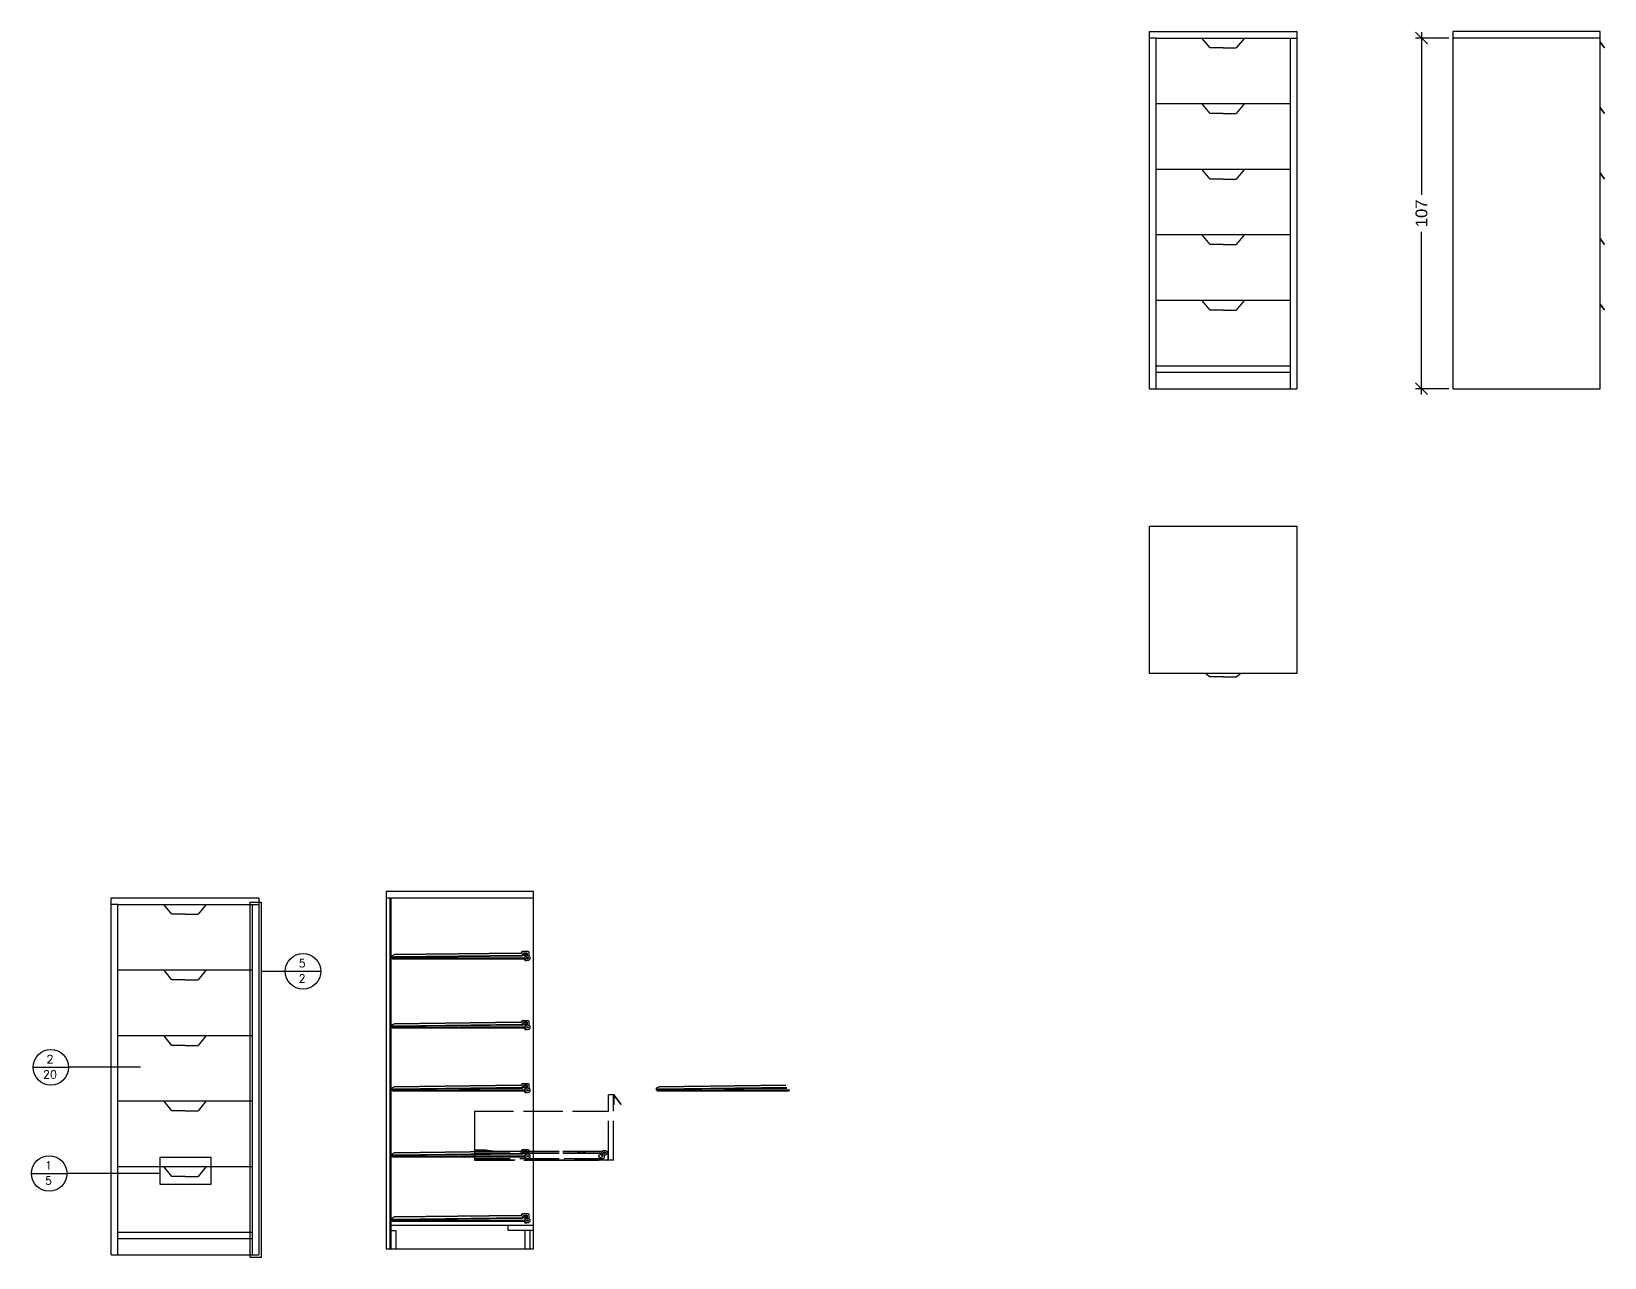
# Model space of a CAD drawing. Header units: millimetres. Extents: x -728 to 1441, y -1370 to 450.
# Drawn here: x -291.4 to 188.9, y -165.2 to 209 of the extents above; entities that cross this region are included whole.
import ezdxf
from ezdxf.enums import TextEntityAlignment as Align

# ---------------------------------------------------------------- set-up
doc = ezdxf.new("R2010")
doc.units = ezdxf.units.MM
doc.linetypes.add('ACAD_ISO02W100', pattern=[15, 12, -3])
for name, color, linetype in [('Dettagli', 252, 'Continuous'), ('Linee da tratteggiare', 9, 'ACAD_ISO02W100'), ('maniaglia', 2, 'Continuous'), ('QUOTE', 241, 'Continuous'), ('Simboli', 10, 'Continuous')]:
    doc.layers.add(name, color=color, linetype=linetype)
doc.styles.add('ARIAL', font='arial.ttf')
doc.styles.add('E-ROMANS', font='romans.shx', dxfattribs={"width": 0.8})
doc.dimstyles.new('TICK_36', dxfattribs={"dimtxt": 3.6, "dimasz": 3.6, "dimexe": 1.8, "dimexo": 1.2, "dimgap": 1.8, "dimtad": 0, "dimdec": 0, "dimzin": 0, "dimdsep": 46, "dimtxsty": 'ARIAL', "dimblk": 'OBLIQUE', "dimcen": 1.8, "dimdle": 1.8, "dimclrd": 256, "dimclrt": 256, "dimadec": 0, "dimazin": 0, "dimtfac": 1, "dimtdec": 0, "dimtmove": 1, "dimatfit": 3, "dimldrblk": 'OPEN90', "dimfxl": 1, "dimtfill": 1, "dimtolj": 1, "dimtzin": 0, "dimarcsym": 0})

# ---------------------------------------------------------------- blocks, each defined once
blk = doc.blocks.new('_Oblique')
at = {"color": 0, "linetype": 'ByBlock', "lineweight": -2}
blk.add_line((-0.5, -0.5), (0.5, 0.5), dxfattribs=at)
blk = doc.blocks.new('*D12')
at = {"layer": 'Defpoints', "color": 0, "transparency": 16777216}
for p in [(142.59, 206.95), (133.06, 99.95), (142.59, 99.95)]:
    blk.add_point(p, dxfattribs=at)
at = {"layer": 'QUOTE', "color": 0, "lineweight": -2, "transparency": 16777216}
for p, q in [((141.39, 206.95), (131.26, 206.95)), ((141.39, 99.95), (131.26, 99.95))]:
    blk.add_line(p, q, dxfattribs=at)
at = {"layer": 'QUOTE', "lineweight": -2, "transparency": 16777216}
for p, q in [((133.06, 208.75), (133.06, 159.06)), ((133.06, 98.15), (133.06, 147.85))]:
    blk.add_line(p, q, dxfattribs=at)
at = {"layer": 'QUOTE', "lineweight": -2, "transparency": 16777216, "xscale": 3.6, "yscale": 3.6, "zscale": 3.6}
for p, rotation in [((133.06, 206.95), 90), ((133.06, 99.95), 270)]:
    blk.add_blockref('_Oblique', p, dxfattribs=dict(at, rotation=rotation))
at = {"layer": 'QUOTE', "transparency": 16777216, "insert": (133.06, 153.45), "char_height": 3.6, "attachment_point": 5, "rotation": 90, "style": 'ARIAL', "bg_fill": 3, "box_fill_scale": 1.1, "bg_fill_color": 256, "bg_fill_true_color": 13158600, "bg_fill_transparency": 0}
blk.add_mtext('\\A1;107', dxfattribs=at)
blk = doc.blocks.new('_Open90')
at = {"color": 0, "linetype": 'ByBlock', "lineweight": -2}
for p, q in [((0, 0), (-1, 0)), ((-0.5, 0.5), (0, 0)), ((0, 0), (-0.5, -0.5))]:
    blk.add_line(p, q, dxfattribs=at)

msp = doc.modelspace()

# ---------------------------------------------------------------- linework, layer by layer
for p, q in [((52.01, 206.95), (50.01, 206.95)), ((68.51, 203.95), (66.01, 206.95)), ((79.01, 206.95), (76.51, 203.95)), ((93.01, 206.95), (95.01, 206.95)), ((186.79, 206.95), (186.79, 206.95)), ((187.59, 145.91), (187.59, 208.95)), ((72.51, 203.95), (68.51, 203.95)), ((72.51, 203.95), (76.51, 203.95)), ((52.01, 186.95), (93.01, 186.95)), ((68.51, 183.93), (66.01, 186.93)), ((72.51, 183.93), (68.51, 183.93)), ((72.51, 183.93), (76.51, 183.93)), ((79.01, 186.93), (76.51, 183.93)), ((52.01, 166.95), (93.01, 166.95)), ((68.51, 163.91), (66.01, 166.91)), ((72.51, 163.91), (68.51, 163.91)), ((72.51, 163.91), (76.51, 163.91)), ((79.01, 166.91), (76.51, 163.91)), ((52.01, 146.95), (93.01, 146.95)), ((68.51, 143.95), (66.01, 146.95)), ((79.01, 146.95), (76.51, 143.95)), ((187.59, 99.95), (187.59, 145.89)), ((72.51, 143.95), (68.51, 143.95)), ((72.51, 143.95), (76.51, 143.95)), ((52.01, 126.95), (93.01, 126.95)), ((68.51, 123.94), (66.01, 126.94)), ((79.01, 126.94), (76.51, 123.94)), ((72.51, 123.94), (68.51, 123.94)), ((72.51, 123.94), (76.51, 123.94)), ((52.01, 106.95), (93.01, 106.95)), ((52.01, 104.95), (93.01, 104.95)), ((50.01, 99.95), (95.01, 99.95)), ((67.26, 12.99), (68.51, 11.99)), ((72.51, 11.99), (68.51, 11.99)), ((72.51, 11.99), (76.51, 11.99)), ((76.51, 11.99), (77.76, 12.99)), ((-264.98, -57.41), (-266.97, -57.41)), ((-248.48, -60.41), (-250.98, -57.41)), ((-237.98, -57.41), (-240.48, -60.41)), ((-223.98, -57.41), (-221.98, -57.41)), ((-138.07, -53.54), (-183.07, -53.54)), ((-183.07, -53.54), (-183.07, -162.54)), ((-181.91, -55.54), (-183.07, -55.54)), ((-181.91, -55.41), (-181.91, -162.46)), ((-181.91, -55.41), (-181.61, -55.41)), ((-181.61, -55.41), (-181.61, -162.46)), ((-138.07, -55.54), (-181.61, -55.54)), ((-138.07, -162.54), (-138.07, -53.54)), ((-244.48, -60.41), (-248.48, -60.41)), ((-244.48, -60.41), (-240.48, -60.41)), ((-264.98, -77.41), (-223.98, -77.41)), ((-248.48, -80.43), (-250.98, -77.43)), ((-244.48, -80.43), (-248.48, -80.43)), ((-244.48, -80.43), (-240.48, -80.43)), ((-237.98, -77.43), (-240.48, -80.43)), ((-264.98, -97.41), (-223.98, -97.41)), ((-248.48, -100.46), (-250.98, -97.46)), ((-244.48, -100.46), (-248.48, -100.46)), ((-244.48, -100.46), (-240.48, -100.46)), ((-237.98, -97.46), (-240.48, -100.46)), ((-264.98, -117.41), (-223.98, -117.41)), ((-248.48, -120.41), (-250.98, -117.41)), ((-237.98, -117.41), (-240.48, -120.41)), ((-244.48, -120.41), (-248.48, -120.41)), ((-244.48, -120.41), (-240.48, -120.41)), ((-264.98, -137.41), (-223.98, -137.41)), ((-248.48, -140.42), (-250.98, -137.42)), ((-237.98, -137.42), (-240.48, -140.42)), ((-244.48, -140.42), (-248.48, -140.42)), ((-244.48, -140.42), (-240.48, -140.42)), ((-264.98, -157.41), (-223.98, -157.41)), ((-138.11, -155.41), (-181.61, -155.41)), ((-181.61, -156.91), (-181.61, -162.46)), ((-181.61, -156.91), (-180.11, -156.91)), ((-180.11, -156.91), (-180.11, -162.41)), ((-145.81, -156.91), (-145.81, -155.41)), ((-138.11, -156.91), (-145.81, -156.91)), ((-140.61, -162.39), (-140.61, -156.91)), ((-139.11, -162.41), (-139.11, -156.91)), ((-264.98, -159.41), (-223.98, -159.41)), ((-183.07, -162.54), (-138.07, -162.54)), ((-266.98, -164.41), (-221.98, -164.41))]:
    msp.add_line(p, q)
for points in [[(50.01, 99.95), (50.01, 208.95), (95.01, 208.95), (95.01, 99.95)], [(52.01, 99.95), (52.01, 206.95), (93.01, 206.95), (93.01, 99.95)], [(66.01, 206.95), (79.01, 206.95)], [(66.01, 186.93), (79.01, 186.93)], [(66.01, 166.91), (79.01, 166.91)], [(66.01, 146.95), (79.01, 146.95)], [(66.01, 126.94), (79.01, 126.94)], [(50.01, 57.99), (95.01, 57.99), (95.01, 12.99), (50.01, 12.99), (50.01, 57.99)], [(-266.98, -164.41), (-266.98, -55.41), (-221.98, -55.41), (-221.98, -164.41)], [(-264.98, -164.41), (-264.98, -57.41), (-223.98, -57.41), (-223.98, -164.41)], [(-250.98, -57.41), (-237.98, -57.41)], [(-250.98, -77.43), (-237.98, -77.43)], [(-250.98, -97.46), (-237.98, -97.46)], [(-250.98, -117.41), (-237.98, -117.41)], [(-250.98, -137.42), (-237.98, -137.42)]]:
    msp.add_lwpolyline(points)
at = {"layer": 'Dettagli'}
for p, q in [((-141.92, -72.27), (-141.66, -71.97)), ((-141.88, -72.37), (-141.52, -71.95)), ((-139.69, -71.82), (-141.51, -71.85)), ((-181.35, -73.08), (-180.54, -72.73)), ((-181.35, -73.82), (-181.35, -73.08)), ((-180.99, -73.49), (-181.35, -73.49)), ((-181.03, -73.6), (-181.35, -73.6)), ((-181.35, -73.82), (-180.9, -73.82)), ((-181.01, -74.13), (-181.35, -73.82)), ((-181.34, -73.75), (-180.99, -73.75)), ((-140.8, -74.03), (-181.12, -74.03)), ((-140.87, -74.13), (-181.01, -74.13)), ((-141.88, -72.37), (-180.77, -72.84)), ((-180.74, -73.82), (-140.76, -73.81)), ((-141.57, -73.01), (-180.65, -73.48)), ((-180.65, -73.75), (-140.78, -73.61)), ((-141.54, -73.22), (-180.6, -73.59)), ((-141.92, -72.27), (-180.54, -72.73)), ((-140.77, -74.42), (-140.87, -74.13)), ((-140.67, -74.41), (-140.8, -74.03)), ((-140.7, -74.52), (-140.22, -74.52)), ((-181.35, -94.19), (-180.54, -93.84)), ((-181.35, -94.93), (-181.35, -94.19)), ((-180.99, -94.59), (-181.35, -94.6)), ((-181.03, -94.7), (-181.35, -94.71)), ((-181.35, -94.92), (-180.9, -94.92)), ((-181.01, -95.24), (-181.35, -94.93)), ((-181.34, -94.86), (-180.99, -94.86)), ((-140.8, -95.13), (-181.12, -95.13)), ((-140.87, -95.24), (-181.01, -95.24)), ((-141.88, -93.48), (-180.77, -93.94)), ((-180.74, -94.92), (-140.76, -94.92)), ((-141.57, -94.12), (-180.65, -94.59)), ((-180.65, -94.85), (-140.78, -94.72)), ((-141.54, -94.32), (-180.6, -94.7)), ((-141.92, -93.38), (-180.54, -93.84)), ((-141.92, -93.38), (-141.66, -93.07)), ((-141.88, -93.48), (-141.52, -93.05)), ((-139.69, -92.93), (-141.51, -92.95)), ((-140.77, -95.53), (-140.87, -95.24)), ((-140.67, -95.52), (-140.8, -95.13)), ((-140.7, -95.63), (-140.22, -95.63)), ((-181.35, -113.42), (-180.54, -113.07)), ((-181.35, -114.16), (-181.35, -113.42)), ((-180.99, -113.83), (-181.35, -113.83)), ((-181.03, -113.94), (-181.35, -113.94)), ((-181.35, -114.16), (-180.9, -114.16)), ((-181.01, -114.47), (-181.35, -114.16)), ((-181.34, -114.09), (-180.99, -114.09)), ((-140.8, -114.37), (-181.12, -114.37)), ((-140.87, -114.47), (-181.01, -114.47)), ((-141.88, -112.71), (-180.77, -113.18)), ((-180.74, -114.16), (-140.76, -114.15)), ((-141.57, -113.35), (-180.65, -113.82)), ((-180.65, -114.09), (-140.78, -113.95)), ((-141.54, -113.56), (-180.6, -113.93)), ((-141.92, -112.61), (-180.54, -113.07)), ((-141.92, -112.61), (-141.66, -112.31)), ((-141.88, -112.71), (-141.52, -112.29)), ((-139.69, -112.16), (-141.51, -112.19)), ((-140.77, -114.76), (-140.87, -114.47)), ((-140.67, -114.75), (-140.8, -114.37)), ((-140.7, -114.86), (-140.22, -114.86)), ((-100.5, -113.42), (-99.68, -113.07)), ((-100.5, -114.16), (-100.5, -113.42)), ((-100.13, -113.83), (-100.5, -113.83)), ((-100.5, -114.16), (-100.04, -114.16)), ((-100.16, -114.47), (-100.5, -114.16)), ((-100.18, -113.94), (-100.49, -113.94)), ((-100.49, -114.09), (-100.13, -114.09)), ((-59.94, -114.37), (-100.27, -114.37)), ((-60.01, -114.47), (-100.16, -114.47)), ((-61.02, -112.71), (-99.92, -113.18)), ((-99.88, -114.16), (-59.9, -114.15)), ((-60.71, -113.35), (-99.79, -113.82)), ((-99.79, -114.09), (-59.92, -113.95)), ((-60.68, -113.56), (-99.75, -113.93)), ((-61.07, -112.61), (-99.68, -113.07)), ((-181.35, -133.55), (-180.54, -133.2)), ((-181.35, -134.29), (-181.35, -133.55)), ((-180.99, -133.95), (-181.35, -133.95)), ((-181.03, -134.06), (-181.35, -134.06)), ((-181.35, -134.28), (-180.9, -134.28)), ((-181.01, -134.59), (-181.35, -134.29)), ((-181.34, -134.21), (-180.99, -134.21)), ((-141.88, -132.84), (-180.77, -133.3)), ((-180.74, -134.28), (-140.76, -134.27)), ((-141.57, -133.48), (-180.65, -133.94)), ((-180.65, -134.21), (-140.78, -134.08)), ((-141.54, -133.68), (-180.6, -134.06)), ((-141.92, -132.74), (-180.54, -133.2)), ((-141.92, -132.74), (-141.66, -132.43)), ((-141.88, -132.84), (-141.52, -132.41)), ((-139.69, -132.29), (-141.51, -132.31)), ((-140.8, -134.49), (-181.12, -134.49)), ((-140.87, -134.59), (-181.01, -134.59)), ((-140.77, -134.89), (-140.87, -134.59)), ((-140.67, -134.88), (-140.8, -134.49)), ((-140.7, -134.99), (-140.22, -134.98)), ((-181.35, -153.14), (-180.54, -152.79)), ((-181.35, -153.88), (-181.35, -153.14)), ((-180.99, -153.54), (-181.35, -153.55)), ((-181.03, -153.65), (-181.35, -153.66)), ((-141.88, -152.43), (-180.77, -152.89)), ((-141.57, -153.07), (-180.65, -153.54)), ((-180.65, -153.8), (-140.78, -153.67)), ((-141.54, -153.27), (-180.6, -153.65)), ((-141.92, -152.33), (-180.54, -152.79)), ((-141.92, -152.33), (-141.66, -152.02)), ((-141.88, -152.43), (-141.52, -152)), ((-139.69, -151.88), (-141.51, -151.9)), ((-181.35, -153.87), (-180.9, -153.87)), ((-181.01, -154.19), (-181.35, -153.88)), ((-181.34, -153.81), (-180.99, -153.81)), ((-140.8, -154.08), (-181.12, -154.08)), ((-140.87, -154.19), (-181.01, -154.19)), ((-180.74, -153.87), (-140.76, -153.87)), ((-140.77, -154.48), (-140.87, -154.19)), ((-140.67, -154.47), (-140.8, -154.08)), ((-140.7, -154.58), (-140.22, -154.58))]:
    msp.add_line(p, q, dxfattribs=at)
for points in [[(-141.66, -71.97, -0.191725), (-141.5, -71.85, 0.352144)], [(-141.52, -71.95, -0.258293), (-141.35, -71.85, -2.069654)], [(-139.69, -71.82, -0.422039), (-139.48, -72.04), (-139.48, -73.22)], [(-141.57, -73.01, 0.171809), (-141.29, -72.5, -0.222794), (-140.97, -72.18, 0.006503), (-140.23, -72.18, -0.379769), (-139.99, -72.51, 0.001987), (-139.99, -73.09, 0.001987)], [(-141.54, -73.22, 0.233437), (-141.13, -72.61, -0.278581), (-140.95, -72.38, 0.005694), (-140.3, -72.38, -0.413448), (-140.19, -72.5, 0.002186), (-140.18, -73.14, 0.002186)], [(-140.63, -73.61, -0.006371), (-140.78, -73.61)], [(-140.77, -74.42, 0.171693), (-140.7, -74.52, 1.79937)], [(-140.66, -73.81, -0.004678), (-140.76, -73.81)], [(-140.67, -74.41, 0.281824), (-140.55, -74.52, 6.460955)], [(-141.66, -93.07, -0.191725), (-141.5, -92.95, 0.352144)], [(-141.57, -94.12, 0.171809), (-141.29, -93.6, -0.222794), (-140.97, -93.28, 0.006503), (-140.23, -93.28, -0.379769), (-139.99, -93.61, 0.001987), (-139.99, -94.2, 0.001987)], [(-141.54, -94.32, 0.233437), (-141.13, -93.72, -0.278581), (-140.95, -93.48, 0.005694), (-140.3, -93.49, -0.413448), (-140.19, -93.6, 0.002186), (-140.18, -94.24, 0.002186)], [(-141.52, -93.05, -0.258293), (-141.35, -92.95, -2.069654)], [(-140.63, -94.72, -0.006371), (-140.78, -94.72)], [(-140.77, -95.52, 0.171693), (-140.7, -95.63, 1.79937)], [(-140.66, -94.92, -0.004678), (-140.76, -94.92)], [(-140.67, -95.52, 0.281824), (-140.55, -95.63, 6.460955)], [(-139.69, -92.93, -0.422039), (-139.48, -93.15), (-139.48, -94.33)], [(-141.66, -112.31, -0.191725), (-141.5, -112.19, 0.352144)], [(-141.57, -113.35, 0.171809), (-141.29, -112.84, -0.222794), (-140.97, -112.52, 0.006503), (-140.23, -112.52, -0.379769), (-139.99, -112.85, 0.001987), (-139.99, -113.43, 0.001987)], [(-141.54, -113.56, 0.233437), (-141.13, -112.95, -0.278581), (-140.95, -112.72, 0.005694), (-140.3, -112.72, -0.413448), (-140.19, -112.84, 0.002186), (-140.18, -113.48, 0.002186)], [(-141.52, -112.29, -0.258293), (-141.35, -112.19, -2.069654)], [(-140.63, -113.96, -0.006371), (-140.78, -113.95)], [(-140.77, -114.76, 0.171693), (-140.7, -114.86, 1.79937)], [(-140.66, -114.15, -0.004678), (-140.76, -114.15)], [(-140.67, -114.75, 0.281824), (-140.55, -114.86, 6.460955)], [(-139.69, -112.16, -0.422039), (-139.48, -112.38), (-139.48, -113.56)], [(-141.66, -132.43, -0.191725), (-141.5, -132.31, 0.352144)], [(-141.57, -133.48, 0.171809), (-141.29, -132.96, -0.222794), (-140.97, -132.64, 0.006503), (-140.23, -132.64, -0.379769), (-139.99, -132.97, 0.001987), (-139.99, -133.55, 0.001987)], [(-141.54, -133.68, 0.233437), (-141.13, -133.07, -0.278581), (-140.95, -132.84, 0.005694), (-140.3, -132.84, -0.413448), (-140.19, -132.96, 0.002186), (-140.18, -133.6, 0.002186)], [(-141.52, -132.41, -0.258293), (-141.35, -132.31, -2.069654)], [(-140.63, -134.08, -0.006371), (-140.78, -134.08)], [(-140.66, -134.28, -0.004678), (-140.76, -134.27)], [(-139.69, -132.29, -0.422039), (-139.48, -132.51), (-139.48, -133.69)], [(-140.77, -134.88, 0.171693), (-140.7, -134.99, 1.79937)], [(-140.67, -134.87, 0.281824), (-140.55, -134.98, 6.460955)], [(-141.66, -152.02, -0.191725), (-141.5, -151.9, 0.352144)], [(-141.57, -153.07, 0.171809), (-141.29, -152.55, -0.222794), (-140.97, -152.23, 0.006503), (-140.23, -152.23, -0.379769), (-139.99, -152.56, 0.001987), (-139.99, -153.15, 0.001987)], [(-141.54, -153.27, 0.233437), (-141.13, -152.67, -0.278581), (-140.95, -152.43, 0.005694), (-140.3, -152.44, -0.413448), (-140.19, -152.55, 0.002186), (-140.18, -153.19, 0.002186)], [(-141.52, -152, -0.258293), (-141.35, -151.9, -2.069654)], [(-140.63, -153.67, -0.006371), (-140.78, -153.67)], [(-139.69, -151.88, -0.422039), (-139.48, -152.1), (-139.48, -153.28)], [(-140.77, -154.47, 0.171693), (-140.7, -154.58, 1.79937)], [(-140.66, -153.87, -0.004678), (-140.76, -153.87)], [(-140.67, -154.47, 0.281824), (-140.55, -154.58, 6.460955)]]:
    msp.add_lwpolyline(points, format="xyb", dxfattribs=at)
for centre, radius in [((-180.82, -73.62), 0.216), ((-140.67, -72.97), 0.216), ((-139.91, -73.84), 0.75), ((-139.91, -73.84), 0.25), ((-180.82, -94.72), 0.216), ((-140.67, -94.08), 0.216), ((-139.91, -94.94), 0.75), ((-139.91, -94.94), 0.25), ((-180.82, -113.96), 0.216), ((-140.67, -113.31), 0.216), ((-139.91, -114.18), 0.75), ((-139.91, -114.18), 0.25), ((-99.96, -113.96), 0.216), ((-180.82, -134.08), 0.216), ((-140.67, -133.43), 0.216), ((-139.91, -134.3), 0.75), ((-139.91, -134.3), 0.25), ((-180.82, -153.67), 0.216), ((-140.67, -153.03), 0.216), ((-139.91, -153.89), 0.75), ((-139.91, -153.89), 0.25)]:
    msp.add_circle(centre, radius, dxfattribs=at)
at = {"layer": 'Linee da tratteggiare'}
for p, q in [((-115.14, -135.5), (-115.14, -115.5)), ((-113.44, -115.51), (-115.14, -115.51)), ((-113.45, -118.5), (-113.65, -118.5)), ((-113.64, -135.5), (-113.64, -115.5)), ((-111.28, -118.38), (-113.44, -115.5)), ((-113.44, -118.5), (-113.44, -115.84)), ((-113.44, -115.84), (-111.44, -118.5)), ((-111.29, -118.38), (-111.44, -118.5)), ((-156.14, -120.5), (-156.14, -135.5)), ((-156.14, -120.5), (-115.15, -120.5)), ((-156.08, -132.45), (-156.08, -135.44)), ((-152.62, -132.45), (-156.07, -132.45)), ((-152.62, -132.55), (-156.07, -132.55)), ((-130.23, -133.46), (-156.07, -133.45)), ((-149.7, -132.96), (-152.64, -132.55)), ((-149.69, -132.86), (-152.62, -132.45)), ((-130.23, -132.96), (-149.7, -132.96)), ((-130.23, -132.86), (-149.69, -132.86)), ((-117.07, -132.86), (-130.23, -132.86)), ((-117.12, -132.96), (-130.23, -132.96)), ((-117.13, -133.46), (-130.23, -133.46)), ((-124.17, -133.42), (-124.67, -132.97)), ((-124.18, -133.28), (-124.53, -132.96)), ((-123.85, -132.96), (-124.18, -133.28)), ((-123.72, -132.96), (-124.17, -133.42)), ((-122.61, -133.42), (-123.11, -132.97)), ((-122.62, -133.28), (-122.97, -132.96)), ((-122.3, -132.96), (-122.62, -133.28)), ((-122.16, -132.96), (-122.61, -133.42)), ((-115.61, -132.86), (-115.76, -132.86)), ((-115.29, -135.12), (-115.28, -133.1)), ((-113.65, -135.5), (-156.14, -135.5)), ((-156.07, -135.44), (-130.23, -135.44)), ((-130.23, -135.44), (-115.71, -135.44))]:
    msp.add_line(p, q, dxfattribs=at)
for points in [[(-116.39, -133.99, -0.237983), (-116.73, -135.11), (-130.23, -135.11)], [(-115.61, -132.86, -0.354495), (-115.28, -133.1, 0.606196)], [(-115.29, -135.12, -0.355381), (-115.71, -135.44, 0.990509)]]:
    msp.add_lwpolyline(points, format="xyb", dxfattribs=at)
msp.add_lwpolyline([(-130.23, -135.11), (-156.07, -135.11)], dxfattribs=at)
for centre, radius in [((-117.6, -134.25), 0.486), ((-116.42, -133.23), 0.75), ((-116.42, -133.23), 0.25)]:
    msp.add_circle(centre, radius, dxfattribs=at)
at = {"layer": 'maniaglia'}
for p, q in [((188.95, 204.08), (187.59, 205.89)), ((187.59, 205.55), (188.79, 203.95)), ((188.79, 203.95), (188.95, 204.08)), ((188.95, 184.07), (187.59, 185.88)), ((187.59, 185.55), (188.79, 183.95)), ((188.79, 183.95), (188.95, 184.07)), ((188.95, 164.06), (187.59, 165.88)), ((187.59, 165.54), (188.79, 163.94)), ((188.79, 163.94), (188.95, 164.06)), ((188.95, 144.08), (187.59, 145.89)), ((187.59, 145.55), (188.79, 143.96)), ((188.79, 143.96), (188.95, 144.08)), ((188.95, 124.08), (187.59, 125.89)), ((187.59, 125.55), (188.79, 123.96)), ((188.79, 123.96), (188.95, 124.08))]:
    msp.add_line(p, q, dxfattribs=at)
at = {"layer": 'Simboli'}
for p, q in [((-221.22, -77.85), (-213.87, -77.85)), ((-213.87, -77.85), (-203.01, -77.85)), ((-290.88, -107.14), (-280.03, -107.14)), ((-258.1, -107.14), (-280.03, -107.14)), ((-291.36, -139.55), (-280.51, -139.55)), ((-252.09, -139.55), (-280.51, -139.55))]:
    msp.add_line(p, q, dxfattribs=at)
for points in [[(-224.56, -56.71), (-221.26, -56.71), (-221.26, -165.19), (-224.56, -165.19)], [(-252.03, -134.6), (-236.64, -134.6), (-236.64, -142.92), (-252.03, -142.92)]]:
    msp.add_lwpolyline(points, close=True, dxfattribs=at)
for centre in [(-208.44, -77.85), (-285.46, -107.14), (-285.94, -139.55)]:
    msp.add_circle(centre, 5.43, dxfattribs=at)

# ---------------------------------------------------------------- texts
at = {"layer": 'Simboli', "style": 'E-ROMANS'}
for s, height, p in [('5', 2.44, (-208.7, -75.38)), ('2', 2.44, (-208.7, -80.03)), ('2', 2.44, (-285.71, -104.66)), ('20', 2.443, (-285.71, -109.32)), ('1', 2.44, (-286.19, -137.07)), ('5', 2.44, (-286.19, -141.73))]:
    msp.add_text(s, height=height, dxfattribs=at).set_placement(p, align=Align.MIDDLE_CENTER)

# ---------------------------------------------------------------- dimensions: what is measured, and where the dimension line sits
at = {"layer": 'QUOTE'}
dim = msp.add_linear_dim(base=(133.06, 99.95), p1=(142.59, 206.95), p2=(142.59, 99.95), angle=90, dimstyle='TICK_36', dxfattribs=at)
dim.commit()
dim.dimension.update_dxf_attribs({"geometry": '*D12', "text_midpoint": (133.06, 153.45)})

# ---------------------------------------------------------------- next in the draw order: linework, layer by layer
for p, q in [((187.59, 208.95), (142.59, 208.95)), ((142.59, 208.95), (142.59, 99.95)), ((187.59, 206.95), (142.59, 206.95)), ((142.59, 99.95), (187.59, 99.95))]:
    msp.add_line(p, q)

doc.saveas('drawing.dxf')
